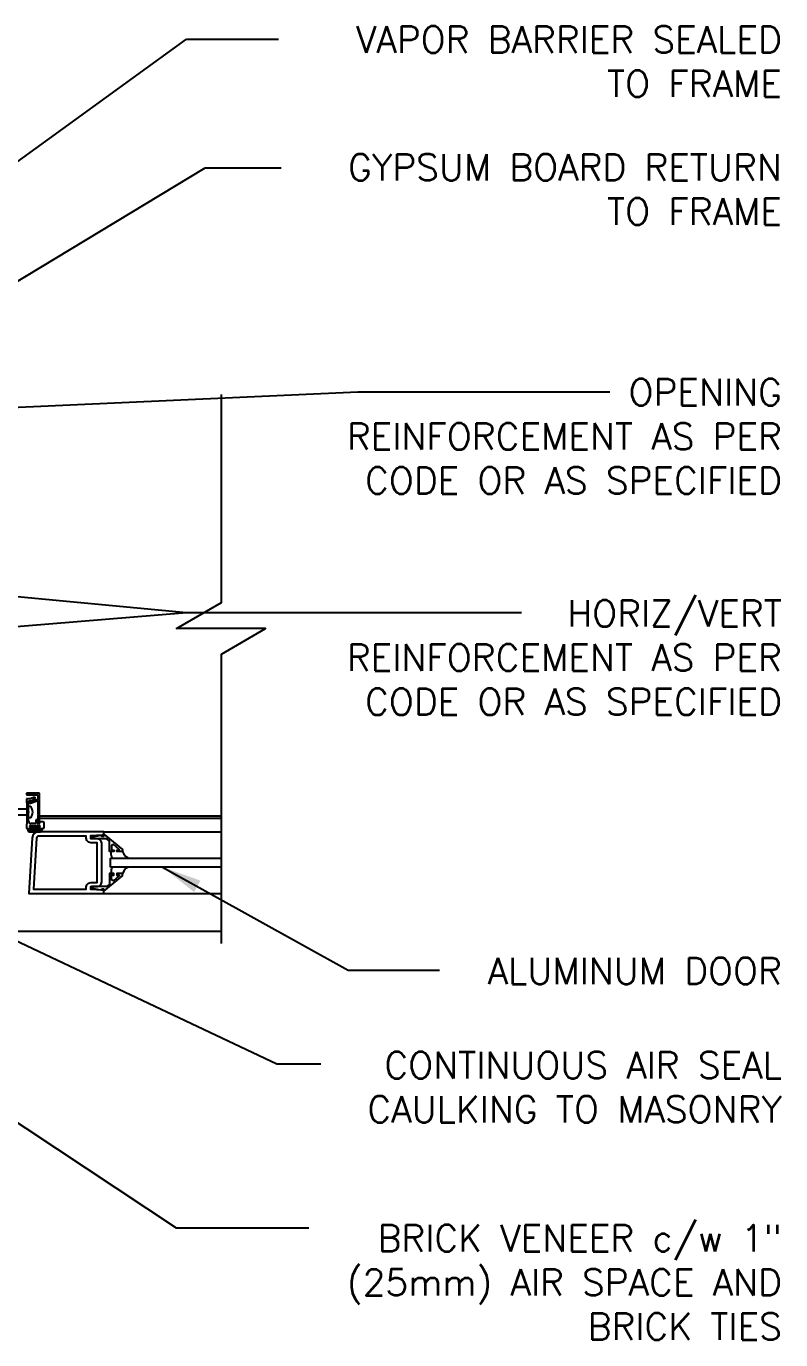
# Model space of a CAD drawing. Header units: inches. Extents: x 2949.6 to 3004.2, y 483.9 to 559.3.
# Drawn here: x 2982.89 to 3004.24, y 515.28 to 552.47 of the extents above; entities that cross this region are included whole.
import ezdxf

# ---------------------------------------------------------------- set-up
doc = ezdxf.new("R2010")
doc.units = ezdxf.units.IN
doc.header["$LTSCALE"] = 0.5
doc.header["$MEASUREMENT"] = 0
doc.layers.get('0').update_dxf_attribs({"linetype": 'CONTINUOUS'})
for name, color, linetype in [('HATCH', 12, 'CONTINUOUS'), ('LINE18', 9, 'CONTINUOUS'), ('LINE9', 9, 'CONTINUOUS'), ('TEXT', 4, 'CONTINUOUS')]:
    doc.layers.add(name, color=color, linetype=linetype)
doc.styles.add('DIM', font='romans.shx', dxfattribs={"width": 0.7})
doc.styles.add('ROMANS', font='romans')
doc.dimstyles.new('ext_12', dxfattribs={"dimscale": 12, "dimtxt": 0.09375, "dimasz": 0.09375, "dimexe": 0.09375, "dimexo": 0.0625, "dimgap": 0.0625, "dimtad": 1, "dimdec": 1, "dimzin": 3, "dimdsep": 46, "dimlunit": 4, "dimtxsty": 'DIM', "dimcen": 0.09, "dimdle": 0.09375, "dimclrt": 4, "dimadec": 0, "dimazin": 0, "dimtfac": 1, "dimtdec": 1, "dimtmove": 2, "dimatfit": 3, "dimfxl": 0, "dimfrac": 2, "dimtolj": 1, "dimtzin": 0, "dimarcsym": 0})

# ---------------------------------------------------------------- blocks, each defined once
blk = doc.blocks.new('B060316')
for p, q in [((1.969, 0), (1.969, -0.133)), ((2.217, -0.013), (1.969, 0)), ((1.969, -0.347), (1.969, -0.469)), ((2.003, -0.133), (2.003, -0.115)), ((2.003, -0.365), (2.003, -0.347)), ((2.049, -0.115), (2.049, -0.365)), ((2.107, -0.265), (2.107, -0.127)), ((2.207, -0.265), (2.107, -0.265)), ((2.107, -0.359), (2.107, -0.329)), ((2.121, -0.314), (2.207, -0.306)), ((2.169, -0.065), (2.405, -0.065)), ((2.207, -0.306), (2.207, -0.265)), ((2.555, -0.013), (2.217, -0.013)), ((2.451, -0.065), (2.747, -0.065)), ((2.803, 0), (2.555, -0.013)), ((2.747, -0.065), (2.747, -0.141)), ((2.803, -0.01), (2.803, 0)), ((2.813, -0.02), (2.803, -0.01)), ((2.803, -0.03), (2.813, -0.02)), ((2.803, -0.108), (2.803, -0.03)), ((2.848, -0.232), (2.803, -0.108)), ((2, -0.5), (2.126, -0.5)), ((2.157, -0.38), (2.119, -0.373)), ((2.157, -0.469), (2.157, -0.38))]:
    blk.add_line(p, q)
for centre, radius, start, end in [((1.986, -0.133), 0.017, 180, 0), ((1.986, -0.347), 0.017, 360, 180), ((2.026, -0.115), 0.023, 0, 180), ((2.026, -0.365), 0.023, 180, 0), ((2.169, -0.127), 0.062, 90, 180), ((2.122, -0.329), 0.015, 95, 180), ((2.122, -0.359), 0.015, 180, 260), ((2.428, -0.086), 0.031, 42.6423, 137.3577), ((2.356, -0.5), 0.531, 29.0353, 42.5789), ((2.833, -0.235), 0.015, 209.0353, 10.9647), ((2, -0.469), 0.031, 180, 270), ((2.126, -0.469), 0.031, 270, 0)]:
    blk.add_arc(centre, radius, start, end)

msp = doc.modelspace()

# ---------------------------------------------------------------- linework, layer by layer
at = {"layer": 'HATCH', "color": 12}
for p, q in [((2988.414, 530.1), (2983.269, 530.1)), ((2988.414, 530.037), (2983.269, 530.037)), ((2985.089, 529.662), (2988.414, 529.662)), ((2985.292, 529.001), (2985.304, 528.956)), ((2985.292, 529.001), (2985.304, 528.956)), ((2985.304, 528.956), (2985.336, 528.924)), ((2985.304, 528.956), (2985.336, 528.924)), ((2985.336, 528.924), (2985.381, 528.912)), ((2985.336, 528.924), (2985.381, 528.912)), ((2985.618, 529.1), (2985.655, 529.022)), ((2985.618, 529.1), (2985.655, 529.022)), ((2985.655, 529.022), (2985.711, 528.958)), ((2985.655, 529.022), (2985.711, 528.958)), ((2985.711, 528.958), (2985.784, 528.912)), ((2985.711, 528.958), (2985.784, 528.912)), ((2985.304, 528.618), (2985.292, 528.573)), ((2985.304, 528.618), (2985.292, 528.573)), ((2985.292, 528.573), (2985.292, 528.475)), ((2985.336, 528.65), (2985.304, 528.618)), ((2985.336, 528.65), (2985.304, 528.618)), ((2985.381, 528.662), (2985.336, 528.65)), ((2985.381, 528.662), (2985.336, 528.65)), ((2985.655, 528.552), (2985.618, 528.474)), ((2985.655, 528.552), (2985.618, 528.474)), ((2985.711, 528.616), (2985.655, 528.552)), ((2985.711, 528.616), (2985.655, 528.552)), ((2985.784, 528.662), (2985.711, 528.616)), ((2985.784, 528.662), (2985.711, 528.616)), ((2985.089, 527.912), (2988.414, 527.912)), ((2988.414, 526.836), (2979.899, 526.836))]:
    msp.add_line(p, q, dxfattribs=at)
msp.add_lwpolyline([(2985.292, 529.001), (2985.292, 529.1)], dxfattribs=at)
at = {"layer": 'LINE18'}
msp.add_lwpolyline([(2988.414, 526.494), (2988.414, 534.692), (2989.665, 535.415), (2987.143, 535.415), (2988.414, 536.148), (2988.414, 542.04)], dxfattribs=at)
at = {"layer": 'LINE9', "color": 9}
for p, q in [((2983.269, 530.757), (2982.894, 530.757)), ((2982.894, 530.757), (2982.896, 530.707)), ((2983.269, 529.92), (2983.269, 530.757)), ((2982.896, 530.707), (2983.219, 530.707)), ((2982.959, 530.055), (2982.959, 530.377)), ((2983.009, 530.377), (2982.959, 530.377)), ((2982.974, 530.515), (2982.988, 530.476)), ((2983.007, 530.467), (2983.199, 530.537)), ((2983.209, 530.578), (2983.041, 530.517)), ((2983.219, 530.707), (2983.219, 530.592)), ((2983.219, 530.523), (2983.219, 530.155)), ((2982.959, 530.299), (2982.667, 530.299)), ((2982.959, 530.133), (2982.667, 530.133)), ((2983.009, 530.055), (2982.959, 530.055)), ((2983.219, 530.155), (2983.209, 530.145)), ((2983.209, 530.145), (2983.219, 530.135)), ((2983.219, 530.135), (2983.219, 529.92)), ((2982.98, 529.757), (2983.292, 529.757)), ((2982.98, 529.737), (2983.292, 529.737)), ((2982.98, 529.683), (2983.292, 529.683)), ((2982.98, 529.663), (2983.292, 529.663)), ((2983.001, 529.831), (2983.001, 529.816)), ((2983.074, 529.831), (2983.001, 529.831)), ((2983.059, 529.816), (2983.001, 529.816)), ((2983.059, 529.816), (2983.059, 529.757)), ((2983.074, 529.831), (2983.074, 529.775)), ((2983.198, 529.775), (2983.074, 529.775)), ((2983.271, 529.831), (2983.198, 529.831)), ((2983.198, 529.775), (2983.198, 529.831)), ((2983.271, 529.816), (2983.213, 529.816)), ((2983.213, 529.757), (2983.213, 529.816)), ((2983.271, 529.816), (2983.271, 529.831)), ((2985.276, 528.662), (2985.276, 528.912)), ((2985.276, 528.912), (2988.414, 528.912)), ((2988.414, 528.662), (2985.276, 528.662))]:
    msp.add_line(p, q, dxfattribs=at)
for points in [[(2985.026, 528.24), (2985.026, 529.334), (2985.026, 529.334), (2985.009, 529.397), (2984.964, 529.442), (2984.901, 529.459), (2984.901, 529.459), (2984.715, 529.459), (2984.715, 529.553), (2985.039, 529.569), (2985.039, 529.537), (2985.089, 529.537), (2985.089, 529.662), (2983.242, 529.662), (2983.242, 529.662), (2983.172, 529.649), (2983.114, 529.611), (2983.073, 529.555), (2983.055, 529.486), (2983.055, 529.486), (2982.964, 527.912), (2985.089, 527.912), (2985.089, 528.037), (2985.039, 528.037), (2985.039, 528.005), (2984.715, 528.022), (2984.715, 528.115), (2984.901, 528.115), (2984.901, 528.115), (2984.964, 528.132), (2985.009, 528.177), (2985.026, 528.24)], [(2984.715, 529.35), (2984.651, 529.367), (2984.607, 529.412), (2984.59, 529.475), (2984.59, 529.475), (2984.59, 529.537), (2983.242, 529.537), (2983.242, 529.537), (2983.212, 529.529), (2983.19, 529.508), (2983.18, 529.478), (2983.096, 528.037), (2984.59, 528.037), (2984.59, 528.099), (2984.59, 528.099), (2984.607, 528.162), (2984.652, 528.207), (2984.715, 528.224), (2984.715, 528.224), (2984.901, 528.224), (2984.901, 529.35), (2984.715, 529.35)], [(2985.089, 529.597), (2985.619, 529.158), (2985.619, 529.1), (2985.45, 529.1), (2985.45, 529.14), (2985.522, 529.14), (2985.522, 529.163), (2985.359, 529.3), (2985.307, 529.275), (2985.307, 529.14), (2985.366, 529.14), (2985.366, 529.1), (2985.248, 529.1), (2985.248, 529.393), (2985.169, 529.459), (2984.733, 529.459), (2984.733, 529.511), (2985.005, 529.56), (2985.025, 529.56), (2985.025, 529.537), (2985.089, 529.537)], [(2985.089, 527.977), (2985.619, 528.417), (2985.619, 528.475), (2985.45, 528.475), (2985.45, 528.435), (2985.522, 528.435), (2985.522, 528.411), (2985.359, 528.275), (2985.307, 528.299), (2985.307, 528.435), (2985.366, 528.435), (2985.366, 528.475), (2985.248, 528.475), (2985.248, 528.181), (2985.169, 528.115), (2984.733, 528.115), (2984.733, 528.063), (2985.005, 528.014), (2985.025, 528.014), (2985.025, 528.037), (2985.089, 528.037)]]:
    msp.add_lwpolyline(points, close=True, dxfattribs=at)
for centre, radius, start, end in [((2982.999, 530.515), 0.025, 23.3215, 180), ((2983.002, 530.482), 0.015, 200, 290), ((2983.009, 530.362), 0.015, 37.6257, 90), ((2983.036, 530.531), 0.015, 203.3215, 290), ((2983.204, 530.523), 0.015, 0, 110), ((2983.204, 530.592), 0.015, 290, 0), ((2983.009, 530.07), 0.015, 269.9999, 322.3747), ((2982.82, 530.216), 0.254, 322.3746, 37.6254), ((2982.98, 529.71), 0.047, 90, 270), ((2982.98, 529.71), 0.027, 90, 270), ((2983.244, 529.92), 0.025, 180, 0), ((2983.292, 529.71), 0.047, 270, 90), ((2983.292, 529.71), 0.027, 270, 90)]:
    msp.add_arc(centre, radius, start, end, dxfattribs=at)

# ---------------------------------------------------------------- block references
at = {"layer": 'LINE9', "color": 9, "rotation": 90}
msp.add_blockref('B060316', (2982.894, 527.788), dxfattribs=at)

# ---------------------------------------------------------------- texts
at = {"layer": 'TEXT', "char_height": 0.75, "width": 13.88435, "attachment_point": 9, "style": 'ROMANS'}
for s, insert in [('\\A1;VAPOR BARRIER SEALED TO FRAME', (3004.274, 550.469)), ('\\A1;GYPSUM BOARD RETURN TO FRAME ', (3004.274, 546.851)), ('\\A1;OPENING REINFORCEMENT AS PER CODE OR AS SPECIFIED', (3004.274, 539.232)), ('\\A1;HORIZ/VERT\\PREINFORCEMENT AS PER CODE OR AS SPECIFIED', (3004.274, 532.969)), ('\\A1;ALUMINUM DOOR', (3004.274, 525.345)), ('\\A1;CONTINUOUS AIR SEAL CAULKING TO MASONRY', (3004.274, 521.427)), ('\\A1;BRICK VENEER c/w 1" (25mm) AIR SPACE AND BRICK TIES', (3004.274, 515.277))]:
    msp.add_mtext(s, dxfattribs=dict(at, insert=insert))

# ---------------------------------------------------------------- leaders
at = {"layer": 'TEXT'}
for points in [[(2979.948, 546.684), (2987.429, 552.106), (2990.026, 552.106)], [(2980.428, 543.915), (2987.956, 548.462), (2990.101, 548.462)], [(2977.3, 541.444), (2992.279, 542.119), (2999.404, 542.119)], [(2976.403, 536.915), (2987.423, 535.87)], [(2969.421, 534.376), (2987.423, 535.87), (2996.903, 535.87)], [(2986.748, 528.662), (2992.004, 525.738), (2994.587, 525.738)], [(2980.053, 527.781), (2989.982, 523.088), (2991.229, 523.088)], [(2977.563, 524.79), (2987.13, 518.449), (2990.892, 518.449)]]:
    msp.add_leader(points, dimstyle='ext_12', override={"dimgap": 0.0625, "dimtad": 0}, dxfattribs=at)

doc.saveas('drawing.dxf')
